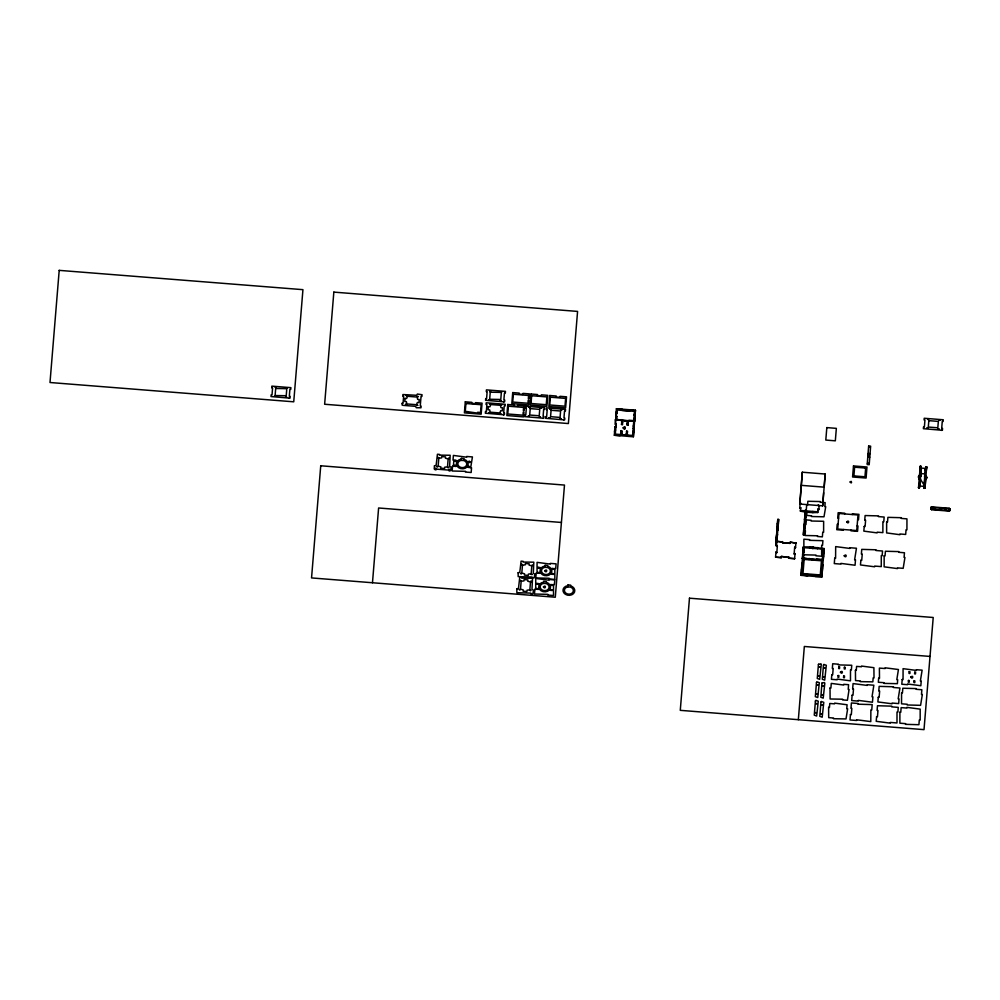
<?xml version="1.0" encoding="UTF-8"?>
<svg xmlns="http://www.w3.org/2000/svg" width="1000" height="1000" viewBox="0 0 1000 1000"><rect width="100%" height="100%" fill="white"/><g stroke="black" fill="none" stroke-linecap="round" stroke-linejoin="round"><path stroke-width="1.5" d="M850.125 481.962C852.4 484.45 850.438 480.138 851.3 481.587C852.438 484.012 849.45 481.413 850.263 482.025M919.987 476.312L920.387 475.412M920.325 476.3L920.387 475.5L919.375 488.05M918.8 484.087L918.737 484.925L918.8 484.188M919.45 476.262L919.525 475.325L919.338 476.712L920.288 476.812M919.6 485.025L919.675 484.125L919.613 484.95M920.863 469.05L920.8 469.75M920.138 484.188L920.088 484.7M920.775 476.337L920.975 467.638M921.312 469.113L921.263 469.85M923.863 485.375L923.938 484.487M924.613 476.35L925.688 468.013M924.388 484.675L924.325 485.337L919.338 477.663M925.113 475.812L924.587 476.575M925.512 470.25L925.575 469.45M925.225 485.163L925.263 484.562M925.662 479.15L925.688 478.762M925.925 476.662L925.987 475.838M616.85 413.963L615.988 413.888L616.4 408.725L635.45 410.225L633.362 436.763L614.325 435.25L620.037 435.7L620.125 434.487L627.75 435.1L627.65 436.3L633.4 436.262M615.812 426.938L614.938 426.875L614.562 431.962L615.438 432.038L614.625 431.25M621.312 420.125L615.638 419.175L615.475 420.125L616.337 420.188L616.712 416.45L615.837 416.388L615.788 417.1L616.712 416.45M615.788 417.1L616.163 412L617.038 412.075L616.1 412.713M616.4 408.725L622.112 409.175L622.025 410.387L629.637 410.988L629.738 409.775L635.413 410.725M615.225 434.825L615.487 431.325M614.7 430.575L615.612 430.15L614.738 430.075L614.325 435.25M634.637 421.175L615.513 419.625L615.75 427.65L614.938 426.875M616.975 412.788L617.238 409.288L617.175 410L634.487 411.362L634.538 410.662L633.75 421.325L616.45 419.95L616.5 419.237M634.675 420.688L628.962 420.225L628.875 421.438L621.287 420.337M620.825 433.175L621.688 433.237L620.825 433.175L621.025 430.662L621.9 430.725L621.688 433.237M621.538 424.45L622.413 424.513L621.538 424.45L621.737 421.938L622.612 422L622.413 424.513M626.413 433.612L627.288 433.688L626.413 433.612L626.613 431.1L627.487 431.175L627.288 433.688M627.137 424.888L628 424.963L627.137 424.888L627.337 422.375L628.2 422.45L628 424.963M627.275 423.188L628.175 422.762L627.188 423.162L628.025 423.537M633.362 436.763L634.3 425.35L633.425 425.288L634.263 425.85M634.513 421.625L635.45 410.225M776.65 545L775.788 544.925L775.987 542.137L776.85 542.212M777.788 519.4L777.588 522.188L778.45 522.25L778.662 519.462L777.788 519.4L775.788 544.925M775.562 557.175L781.275 557.625L775.562 557.175L775.987 552L776.825 552.562L775.987 552M776.462 546.263L777.325 546.337L776.462 546.263L778.662 519.462M776.85 541.6L777.387 535.037L776.513 534.975L776.05 541.425L782.562 542.05L776.888 541.1M781.375 556.413L788.962 557.513L781.375 556.413L781.275 557.625M782.5 542.762L790.113 543.362L782.5 542.762L782.6 541.55M788.9 558.225L794.613 558.675L788.9 558.225L788.988 557.013M790.212 542.15L795.888 543.1L790.212 542.15L790.113 543.362M794.125 553.938L795 554L794.125 553.938L794.675 547.212L795.5 547.775L794.675 547.212M825.163 474.025L822.675 505.85L799.825 504.05L800.788 490.9L802.312 472.212L825.163 474.025L824.2 487.163L801.35 485.35L802.312 472.212M799.762 508.3L800.688 507.663L800.625 508.375L799.762 508.3L800.138 503.212L800.075 503.925L801.012 503.275M805.225 512.038L800.425 511.163L800.688 507.663M803.35 534.862L803.562 532.075L804.425 532.137L804.225 534.925L803.35 534.862L805.3 510.037M803.263 547.612L809.85 548.125L809.938 546.912L824.1 548.538L821.862 576.987L801.087 575.35L801.988 563.188L802.95 563.3L802.038 563.737M802.375 558.513L803.275 558.075L802.05 574.2M809.938 546.912L803.325 546.9L802.463 558.562L823.238 560.212L824.1 548.538M805.075 524.525L804.25 523.962L805.95 524.6L806.325 519.925L811.175 520.3L811.112 521.013L823.637 521.287L823.612 532.263L822.738 532.2L822.362 536.862L817.513 536.487L817.575 535.775L805.05 535.5L805.438 530.825L803.7 530.688M802.288 570.925L802.513 568M803.325 558.625L804.137 547.675M823.3 559.5L816.712 558.975L816.625 560.188L809.038 559.087M809.062 558.875L802.513 557.85M809.85 548.125L824.038 549.25M812.85 512.638L817.725 512.525L817.788 511.812L812.938 511.438L812.85 512.638L805.163 512.112M812.938 511.438L800.475 510.45L800.425 511.163M817.725 512.525L817.987 509.025L818.863 509.1L817.938 509.738L817.987 509.025M818.8 509.812L819.125 505.425M822.675 505.85L823.637 492.713M823.175 549.188L821.087 575.712M823.475 556.925L822.613 556.85L822.987 551.763L823.863 551.825M821.862 576.987L822.763 564.825L821.988 564.812L822.812 565.375M823.15 560.15L822.312 559.587M918.35 477.325L918.413 476.438M919.963 469.338L920.188 466.287L921.062 466.362L919.4 487.738L918.538 487.675L919.475 475.012L920.35 475.087M920.113 479.012L919.25 478.95L920.188 466.287M918.538 487.675L920.525 478.913M925.575 469.55L925.55 469.85M924.812 478.787L924.125 488.113L924.987 488.175L926.65 466.8L925.788 466.737L924.837 479.387L925.713 479.462L925.913 476.95L925.037 476.875M924.987 488.175L925.938 476.362M931.65 509.4L930.812 508.837L931.625 509.712L948.925 511.087L949.163 508.263L931.85 506.887L931.625 509.712M931.825 507.2L930.925 507.638L931.85 506.887M948.925 511.087L949.862 510.337L948.95 510.775M949.163 508.263L949.963 509.137L949.137 508.575M919.212 478.512L919.262 477.812L920.088 478.537M919.925 469.787L919.987 469.038M919.438 475.513L920.325 476.163L920.387 475.538M924.4 484.525L924.375 484.787M924.1 488.425L925.062 476.388M925.263 484.65L925.2 485.438M925.975 475.962L925.95 476.175M919.475 475.95L919.25 478.95M921.3 469.3L921.25 469.925M925.1 469.65L925.062 470.188M926.425 469.8L926.375 470.412M926.825 477.375L926.762 478.113M924.812 478.875L925.75 478.963M289.15 398.312L290.038 398.075L290.175 396.362L289.312 396.3L289.887 389.275L290.75 389.35L290.9 387.65L271.85 386.138L271.712 387.837L272.587 387.912L272.013 394.925L271.137 394.862L271 396.562L289.163 398.088M372.475 582.75L378.612 507.987L561.413 522.463M503.713 402.05L504.613 401.8L504.75 400.1L503.875 400.037L504.462 393.013L505.325 393.075L505.462 391.375L486.425 389.875L486.287 391.575L487.15 391.637L486.575 398.663L485.712 398.6L485.562 400.3L503.738 401.825M503.5 414.963L504.387 414.712L504.525 413.013L503.663 412.95L504.237 405.925L505.1 406L505.25 404.288L486.2 402.788L486.062 404.487L486.925 404.55L486.35 411.575L485.487 411.512L485.35 413.212L503.512 414.738M542.925 418.4L543.812 418.162L543.95 416.463L543.088 416.388L543.663 409.375L544.525 409.438L544.663 407.738L525.625 406.238L525.487 407.938L526.35 408L525.775 415.025L524.913 414.95L524.775 416.65L542.938 418.188M563.787 420.062L564.675 419.812L564.812 418.113L563.95 418.05L564.525 411.025L565.388 411.087L565.538 409.387L546.487 407.887L546.35 409.588L547.212 409.65L546.638 416.675L545.775 416.613L545.638 418.312L563.8 419.837M615.638 419.175L615.212 424.35L616.087 424.412M615.962 424.862L616.013 424.15M616.337 420.188L616.688 415.95M615.575 430.65L616.125 423.913M621.25 420.838L621.35 419.625M632.537 436.188L633.812 420.613M776.825 552.562L777.362 545.837M794.613 558.675L795.025 553.5M795.5 547.775L795.925 542.6M799.825 504.05L801.35 485.35M804.225 534.925L806.663 505.163L807.537 505.238L807.862 501.275L820.375 501.55L820.325 502.262L825.163 502.65L824.837 506.613L825.713 506.675L824 516.8L811.488 516.525L811.55 515.812L806.7 515.425L807.025 511.463M801.087 575.35L803.325 546.9M803.85 550.15L803.875 539.175L809.587 539.625L809.538 540.337L822.925 540.675L822.537 545.35L821.663 545.288L821.637 556.25L815.925 555.8L815.987 555.087L802.6 554.75L802.987 550.075L803.95 550.25L803.025 550.887M803.275 558.075L803.475 555.588M803.625 554.637L802.7 555.275M809 559.587L809.1 558.375M798.337 719.688L804.338 646.475L930.013 656.425M818.25 505.363L818.312 504.65M817.463 548.725L817.562 547.525M822.987 551.763L823.8 552.537M843.413 529.5L843.35 530.212L836.762 529.7L837.212 524.312L838.075 524.375M844.688 513.925L844.737 513.225L838.162 512.7L837.725 518.088L838.587 518.15M851.025 530.112L850.962 530.825L857.55 531.337L857.987 525.962L857.125 525.887M852.3 514.538L852.362 513.825L858.938 514.35L858.5 519.725L857.638 519.663M920.2 476.788L920.512 473.162M921.062 466.362L920.888 468.562L920.013 468.488M925.462 470.775L925.788 466.737M926.65 466.8L926.45 469.312L925.575 469.25M930.788 509.338L930.962 507.137M941.525 430.438L942.412 430.188L942.55 428.488L941.688 428.425L942.262 421.4L943.125 421.463L943.263 419.762L924.225 418.263L924.087 419.963L924.95 420.025L924.375 427.05L923.512 426.987L923.375 428.688L941.538 430.213M949.825 510.838L950 508.638M920.775 476.312L920.85 475.438L919.463 475.2M925.05 476.637L925.1 475.875M919.675 476.188L920.413 473.663M469.363 461.625L469.438 462.337L469.487 461.625M635.2 413.512L634.275 414.15L635.15 414.225M616.025 413.387L616.888 413.462M634.2 414.825L635.062 414.9M634.163 415.325L635.025 415.4M634.888 417.9L633.962 418.537L634.825 418.6M621.55 424.263L622.425 424.325M627.137 424.7L628.013 424.775M633.263 426.238L634.138 426.3M633.112 428.312L633.987 428.375M620.837 432.987L621.7 433.05M626.425 433.425L627.3 433.5M868.1 453.5L870.088 453.65M615.288 434.113L632.587 435.475M867.738 457.062L869.737 457.212M920.175 466.475L921.05 466.55M925.775 466.925L926.637 466.987M920.15 466.788L921.025 466.863M925.75 467.238L926.612 467.3M920.05 467.987L920.925 468.062M921.4 468.113L925.212 468.413M925.638 468.438L926.513 468.5M925.612 468.938L926.475 469M919.987 468.8L920.863 468.875M925.062 475.462L925.938 475.525M919.45 476.438L920.312 476.5M925.013 477.188L925.888 477.262M919.388 477.25L920.25 477.312M924.975 477.688L925.85 477.762M919.262 478.762L920.125 478.825M924.85 479.2L925.713 479.275M918.737 485.163L919.6 485.225M924.325 485.6L925.188 485.662M918.713 485.462L919.575 485.538M924.3 485.913L925.138 486.475L924.262 486.413M919.538 486.037L918.675 485.962L919.4 487.738M919.975 486.05L923.787 486.35M919.488 486.463L921 473.587L924.8 473.9L924.212 486.825M918.575 487.175L919.438 487.238M924.163 487.612L925.025 487.675M918.55 487.475L919.412 487.55M924.137 487.925L925 487.987M931.812 507.388L949.125 508.762M931.663 509.212L948.962 510.588M805.013 513.5L805.888 513.575M804.975 514L805.85 514.075M804.837 516.5L805.7 516.562M804.775 517.212L805.65 517.275M777.45 523.562L778.312 523.638M777.412 524.062L778.275 524.138M803.938 526.987L804.812 527.05M803.875 527.688L804.75 527.762M777.262 526.562L778.138 526.638M777.2 527.275L778.075 527.337M803.737 530.188L804.6 530.262M776.363 537.05L777.237 537.112M776.312 537.762L777.175 537.825M776.162 540.25L777 540.825L776.125 540.75M803.787 551.85L802.913 551.775L803.75 552.35M822.675 556.138L823.538 556.213M802.487 558.35L823.263 560M801.75 566.475L802.613 566.538M801.688 567.175L802.55 567.25M821.6 568.75L822.463 568.825M801.562 569.462L802.438 569.538M822.35 571.112L821.475 571.038L822.312 571.613M801.525 569.963L802.4 570.037M821.338 572.425L822.2 572.5M821.275 573.138L822.15 573.212M801.188 574.138L821.963 575.788M801.125 574.85L807.663 575.862L807.763 574.663L815.375 575.262L815.288 576.475L821.9 576.487M919.75 479.125L920.225 483.025M937.962 429L939.013 429.05L937.962 429M543.45 586.888C545.625 590.4 546.413 583.787 543.45 586.888M544.775 570.8C546.8 574.288 547.938 567.85 544.788 570.712M623.312 428.125C625.5 431.65 626.263 425.012 623.312 428.125M623.35 427.625C625.5 431.15 626.312 424.5 623.35 427.625M840.413 672.2C842.45 675.688 843.55 669.262 840.425 672.113M910.788 677.1C912.75 680.6 914.025 674.15 910.8 677.025M927.625 419.387L928.675 419.513L927.65 419.312M274.538 395.988L275.587 396.1L274.55 395.925M528.312 416.087L529.362 416.2L528.325 416.025M549.175 417.738L550.225 417.85L549.2 417.638M275.262 387.262L276.3 387.375L275.275 387.175M285.587 396.863L286.637 396.975L285.6 396.8M286.3 388.137L287.35 388.25L286.312 388.075M406.312 395.662L407.362 395.737L406.312 395.625M416.637 405.262L417.688 405.337L416.637 405.262M436.925 466.587L437.975 466.675L436.925 466.562M448.338 458.4L449.387 458.488L448.338 458.375M454.288 465.875C456.625 468.188 455.538 463.413 454.288 465.875M454.712 460.812C456.887 463.113 456.15 458.45 454.725 460.712M454.7 465.913L455.562 466.012L454.7 465.863M455.112 460.838L456.562 461.312L456.613 460.6L455.125 460.763M467 412.062L468.05 412.137L467 412.025M467.738 403.025L468.787 403.137L467.75 402.962M468.175 466.975C470.412 469.288 469.688 464.513 468.175 466.975M468.587 467.013L469.45 467.1L468.587 466.962M468.587 461.912C470.75 464.212 470.075 459.588 468.612 461.812M477.663 412.9L478.713 412.987L477.663 412.9M478.4 403.862L479.45 403.95L478.413 403.837M489.113 399.725L490.163 399.8L489.113 399.688M489.825 391L490.875 391.112L489.837 390.938M489.6 403.913L490.662 404L489.6 403.913M500.15 400.6L501.2 400.675L500.163 400.562M499.938 413.512L500.988 413.625L499.95 413.413M500.875 391.875L501.912 391.987L500.875 391.812M519.275 589.612L520.325 589.688L519.275 589.575M520.588 573.525L521.638 573.6L520.588 573.525M529.025 407.362L530.075 407.438L529.038 407.325M530.675 581.413L531.725 581.538L530.688 581.362M532 565.325L533.05 565.413L532 565.3M539.362 416.95L540.413 417.038L539.362 416.95M540.075 408.237L541.125 408.312L540.075 408.237M549.888 409.012L550.95 409.087L549.888 409.012M560.225 418.612L561.275 418.725L560.237 418.55M560.938 409.888L561.987 409.963L560.938 409.85M811.587 547.625C813.713 551.112 814.7 544.487 811.587 547.625M844.2 555.825C846.462 559.225 847.212 552.75 844.2 555.763M846.688 521.925C848.95 525.312 849.688 518.888 846.688 521.862M853.375 475.875L854.425 475.962L853.375 475.875M854.087 467.15L855.15 467.238L854.1 467.125M864.425 476.75L865.475 476.838L864.425 476.725M865.138 468.025L866.188 468.137L865.15 467.962M926.912 428.113L927.962 428.225L926.925 428.05M938.675 420.25L939.725 420.35L938.675 420.25M417.35 396.525L418.4 396.625L417.35 396.5M447.587 467.438L448.638 467.525L447.587 467.438M500.65 404.787L501.7 404.875L500.65 404.787M529.938 590.45L530.988 590.538L529.938 590.413M531.25 574.362L532.3 574.487L531.263 574.3M405.588 404.375L406.637 404.5L405.6 404.312M437.663 457.55L438.713 457.675L437.675 457.488M488.888 412.625L489.938 412.725L488.9 412.6M520.013 580.562L521.062 580.662L520.013 580.562M521.337 564.475L522.388 564.575L521.337 564.475M868.238 454.663L869.287 454.775L868.25 454.613M868.787 447.175L869.837 447.287L868.8 447.137M621 430.975L621.838 431.538L621 430.975M621.712 422.25L622.55 422.812L621.712 422.25M626.587 431.413L627.425 431.987L626.587 431.413M632.913 431.512L633.75 432.088L632.913 431.512M776.938 529.8L777.763 530.363L776.938 529.8M776.675 534.025L777.513 534.587L776.675 534.025M777.525 522.888L777.062 529.35L777.925 529.412L778.4 522.962L777.525 522.888M804.087 524.9L803.612 531.362L804.488 531.438L804.95 524.975L804.087 524.9M804.5 519.738L805.337 520.3L804.5 519.738M805.1 512.825L804.625 519.288L805.5 519.35L805.962 512.9L805.1 512.825M828.6 707.387L828.7 717.65L833.55 718L833.5 718.713L846.012 718.925L847.65 708.8L846.775 708.725L847.075 704.762L834.663 703.125L834.613 703.838L829.762 703.487L829.463 707.45L828.6 707.387M830.037 688.012L830.1 698.988L842.613 699.2L842.562 699.912L847.412 700.275L849.087 689.425L848.225 689.362L848.575 684.688L843.725 684.325L843.675 685.037L831.263 683.4L830.913 688.075L830.037 688.012M855.425 670.3L855.537 680.575L860.375 680.925L860.325 681.637L872.85 681.85L873.138 677.887L874.013 677.95L873.9 667.688L861.488 666.05L861.438 666.762L856.587 666.4L856.287 670.375L855.425 670.3M878.637 678.3L878.337 682.262L884.05 682.688L884 683.4L897.387 683.675L897.688 679.712L896.812 679.65L898.438 669.513L885.163 667.812L885.113 668.525L879.388 668.1L879.5 678.363L878.637 678.3M817.175 685.1L818.225 685.212L817.175 685.1M816.112 703.6L817.15 703.75L816.125 703.525M819.125 666.912L820.163 667.075L819.137 666.838M822.65 685.688L823.7 685.8L822.663 685.65M824.163 667.7L825.212 667.825L824.175 667.663M821.637 704.75L822.688 704.862L821.637 704.75M919.275 477.788L919.2 478.587L919.262 477.762M919.463 476.138L919.463 476.05M925.725 478.288L925.662 479.025L925.725 478.288M945.375 509.613C946.513 510.125 946.25 508.038 945.375 509.613M926.825 477.262L926.775 477.987L926.838 477.2M59.2 270.363L50 382.512L293.738 401.812L302.938 289.662L59.2 270.363M275.688 388.462L275.163 394.862L275.875 395.55L286.212 395.737L286.737 389.338L286.025 388.663L275.688 388.462M333.837 292.113L324.637 404.25L568.375 423.55L577.575 311.413L333.837 292.113M320.737 465.775L311.55 577.925L555.288 597.225L564.487 485.075L320.737 465.775M402.188 403.263L402.05 404.963L402.887 405.337L415.625 406.35L416.275 407.725L420.988 407.788L421.125 406.087L420.25 406.012L421.05 396.362L421.912 396.425L422.05 394.725L417.4 394.038L416.538 395.3L402.9 394.538L402.762 396.238L403.638 396.3L403.05 403.325L402.188 403.263M405.037 398.387L404.787 401.5L406.35 401.625L406.925 403.95L416.438 404.7L417.388 402.5L418.95 402.625L419.212 399.5L417.65 399.375L417.075 397.05L407.55 396.3L406.6 398.5L405.037 398.387M434.462 465.838L434.212 468.95L435.138 469.75C433.837 467.475 437.663 467.775 436.012 469.812L436.675 469.15L448.475 470.087L449.025 470.838C447.725 468.575 451.55 468.875 449.888 470.913L450.938 470.275L451.188 467.163L449.637 466.413L450.163 455.262L439.438 455.125L439.5 454.412L437.425 454.25L436.125 465.35L434.462 465.838M438.8 458.275L438.162 466.062L440.875 466.912L440.775 468.188L444.588 468.488L444.688 467.212L447.512 466.8L448.15 459.012L445.425 458.175L445.538 456.887L441.725 456.587L441.625 457.875L438.8 458.275M452.5 466.325L452.125 471L465.513 471.337L465.45 472.05L471.163 472.5L471.55 467.825L470.675 467.762L472.438 456.925L466.725 456.475L466.675 457.188L453.4 455.425L453.013 460.087L453.888 460.163L453.375 466.388L452.5 466.325M454.125 465.513L454.663 466.262L454.125 465.513M454.538 460.438L455.087 461.2L454.538 460.438M455.6 465.625L456.138 466.388L455.6 465.625M465.3 401.812L464.4 412.863L481.15 414.188L482.062 403.15L475.588 402.638L475.5 403.638L471.688 403.338L471.775 402.325L465.3 401.812M461.238 460.363L463.9 460.575A4.487 3.675 4.2 0 1 465.737 466.388A4.487 3.675 4.2 0 1 458.475 465.812A4.487 3.675 4.2 0 1 461.238 460.363M461.4 458.4L461.337 459.15A5.925 4.85 4.2 0 0 457.188 466.3A5.925 4.85 4.2 0 0 466.938 467.075A5.925 4.85 4.2 0 0 464 459.363L464.062 458.612L461.4 458.4M465.925 403.512L465.288 411.3L476.887 413.038L477.713 412.275L480.525 412.5L481.163 404.712L465.925 403.512M468 466.613L468.55 467.362L468 466.613M468.425 461.538L468.963 462.3L468.425 461.538M469.475 466.725L470.025 467.488L469.475 466.725M469.9 461.65L470.438 462.413L469.8 461.788M488.338 406.637L488.075 409.75L489.65 409.875L490.225 412.2L499.738 412.95L500.688 410.75L502.25 410.875L502.512 407.75L500.95 407.625L500.375 405.3L490.85 404.55L489.9 406.763L488.338 406.637M490.25 392.2L489.725 398.6L490.438 399.288L500.775 399.475L501.3 393.075L500.588 392.388L490.25 392.2M507.75 404.5L506.85 415.55L523.612 416.875L524 412.137L523.237 412.075L522.975 415.188L507.75 413.988L508.387 406.2L523.612 407.4L523.362 410.513L524.125 410.575L524.513 405.838L518.038 405.325L517.95 406.325L514.15 406.025L514.225 405.012L507.75 404.5M512.725 392.575L511.825 403.612L528.587 404.95L528.975 400.2L528.212 400.138L527.95 403.25L512.725 402.05L513.362 394.263L528.587 395.462L528.337 398.587L529.1 398.638L529.487 393.9L523.013 393.387L522.925 394.387L519.125 394.087L519.2 393.088L512.725 392.575M531.025 394.025L530.125 405.062L546.875 406.388L547.788 395.35L541.312 394.837L541.225 395.838L537.425 395.538L537.5 394.538L531.025 394.025M530.225 408.625L529.7 415.025L539.212 415.775L539.738 409.375L530.225 408.625M531.663 395.712L531.025 403.5L546.25 404.7L546.888 396.912L531.663 395.712M516.812 588.85L516.875 592.712L530.825 593.1L530.763 593.812L532.837 593.975L533.538 590.175L531.975 589.425L532.513 578.275L521.788 578.138L521.85 577.425L519.763 577.263L518.475 588.362L516.812 588.85M518.125 572.762L518.2 576.625L532.137 577.013L532.087 577.725L534.163 577.888L534.862 574.087L533.3 573.337L533.825 562.188L523.112 562.05L523.162 561.337L521.087 561.175L519.788 572.275L518.125 572.762M521.15 581.287L520.513 589.075L523.225 589.925L523.125 591.2L526.925 591.5L527.038 590.225L529.85 589.812L530.487 582.025L527.775 581.188L527.875 579.913L524.075 579.6L523.962 580.887L521.15 581.287M522.463 565.2L521.825 572.987L524.55 573.837L524.438 575.112L528.25 575.413L528.35 574.138L531.175 573.725L531.812 565.938L529.087 565.1L529.2 563.825L525.388 563.525L525.288 564.8L522.463 565.2M549.763 395.5L548.862 406.55L565.625 407.875L566.525 396.838L560.05 396.312L559.975 397.325L556.163 397.025L556.237 396.012L549.763 395.5M550.4 397.2L549.763 404.988L564.987 406.188L565.625 398.4L550.4 397.2M534.85 589.338L534.462 594.012L547.85 594.35L547.8 595.062L553.513 595.513L553.538 584.55L554.4 584.612L554.788 579.938L549.075 579.487L549.012 580.2L535.737 578.438L535.712 589.4L534.85 589.338M536.163 573.25L535.788 577.925L549.175 578.263L549.113 578.975L554.825 579.425L554.85 568.462L555.725 568.525L556.1 563.85L550.388 563.4L550.337 564.113L537.062 562.35L537.038 573.312L536.163 573.25M536.462 588.525L536.4 589.237L538.488 589.4L538.538 588.688L536.462 588.525M536.875 583.45L536.825 584.163L538.9 584.325L538.962 583.612L536.875 583.45M537.788 572.438L537.725 573.15L539.8 573.312L539.862 572.6L537.788 572.438M538.2 567.362L538.138 568.075L540.225 568.237L540.275 567.525L538.2 567.362M551.087 410.275L550.562 416.675L560.075 417.425L560.6 411.025L551.087 410.275M543.575 583.375L546.25 583.587A4.487 3.675 4.2 0 1 548.075 589.4A4.487 3.675 4.2 0 1 540.825 588.825A4.487 3.675 4.2 0 1 543.575 583.375M543.737 581.413L543.675 582.163A5.925 4.85 4.2 0 0 539.525 589.312A5.925 4.85 4.2 0 0 549.275 590.087A5.925 4.85 4.2 0 0 546.35 582.375L546.4 581.625L543.737 581.413M544.9 567.288L547.562 567.5A4.487 3.675 4.2 0 1 549.4 573.312A4.487 3.675 4.2 0 1 542.137 572.737A4.487 3.675 4.2 0 1 544.9 567.288M545.062 565.325L545 566.075A5.925 4.85 4.2 0 0 540.85 573.225A5.925 4.85 4.2 0 0 550.6 574A5.925 4.85 4.2 0 0 547.663 566.287L547.725 565.538L545.062 565.325M550.35 589.625L550.288 590.337L552.375 590.5L552.425 589.788L550.35 589.625M550.763 584.55L550.712 585.262L552.788 585.425L552.85 584.712L550.763 584.55M551.675 573.538L551.613 574.25L553.688 574.412L553.75 573.7L551.675 573.538M552.087 568.462L552.025 569.175L554.113 569.338L554.163 568.625L552.087 568.462M567.837 586.875L570.5 587.087A4.487 3.675 4.2 0 1 572.337 592.913A4.487 3.675 4.2 0 1 565.075 592.337A4.487 3.675 4.2 0 1 567.837 586.875M568 584.925L567.938 585.675A5.925 4.85 4.2 0 0 563.787 592.812A5.925 4.85 4.2 0 0 573.538 593.587A5.925 4.85 4.2 0 0 570.6 585.875L570.662 585.138L568 584.925M689.475 598.188L680.275 710.337L924.013 729.638L933.213 617.487L689.475 598.188M804.137 559.412L802.975 573.562L820.288 574.938L821.438 560.775L804.137 559.412M826.825 427.6L825.8 440.062L835.325 440.825L836.35 428.363L826.825 427.6M816.488 682.487L815.325 696.637L817.738 697.537L819.338 682.712L816.925 681.8L816.488 682.487M815.425 700.987L814.262 715.138L816.663 716.038L818.263 701.213L815.863 700.3L815.425 700.987M818.438 664.3L817.275 678.45L819.675 679.362L821.275 664.525L820.95 663.787L818.438 664.3M821.963 683.075L820.812 697.225L823.213 698.138L824.812 683.3L824.488 682.562L821.963 683.075M823.475 665.088L822.312 679.25L824.725 680.15L826.325 665.312L823.913 664.412L823.475 665.088M820.95 702.138L819.788 716.287L822.188 717.2L823.787 702.362L821.388 701.45L820.95 702.138M834.725 558.212L834.275 563.587L840.863 564.113L840.913 563.4L855.062 565.237L855.5 559.85L854.625 559.788L856.45 548.237L849.875 547.725L849.812 548.425L835.675 546.6L835.588 558.275L834.725 558.212M838.975 513.475L837.7 529.05L856.737 530.562L858.012 514.987L838.975 513.475M831.812 674.65L831.425 679.325L837.138 679.775L837.2 679.062L850.475 680.837L850.5 669.862L851.363 669.925L851.75 665.263L838.363 664.912L838.425 664.2L832.712 663.75L832.325 668.425L833.188 668.487L832.675 674.725L831.812 674.65M853.487 465.938L852.575 476.987L866.087 478.05L866.988 467L853.487 465.938M854.625 467.2L853.9 475.925L864.95 476.788L865.662 468.075L854.625 467.2M838.075 675.55L837.938 677.25L838.8 677.312L838.938 675.612L838.075 675.55M838.787 666.825L838.65 668.525L839.513 668.587L839.65 666.888L838.787 666.825M843.662 675.987L843.525 677.688L844.388 677.763L844.525 676.062L843.662 675.987M844.375 667.262L844.237 668.962L845.1 669.038L845.25 667.337L844.375 667.262M868.65 446.012L867.188 464.55L869.188 464.7L870.638 446.175L868.65 446.012M860.863 560.275L860.475 564.95L874.613 566.788L874.675 566.075L881.263 566.6L881.287 555.625L882.15 555.7L882.537 551.025L875.95 550.5L876.012 549.788L861.75 549.375L861.375 554.05L862.237 554.113L861.725 560.35L860.863 560.275M864.212 526.45L863.838 531.125L877.113 532.888L877.163 532.175L882.875 532.625L882.9 521.663L883.775 521.725L884.15 517.05L878.438 516.6L878.5 515.887L865.113 515.55L864.725 520.225L865.6 520.288L865.088 526.525L864.212 526.45M850.45 714.575L850.013 719.963L856.6 720.475L856.65 719.775L870.788 721.6L870.875 709.925L871.75 709.987L872.188 704.613L857.925 704.188L857.987 703.487L851.413 702.962L850.962 708.35L851.838 708.413L851.325 714.638L850.45 714.575M852.125 695.2L851.688 700.575L858.263 701.1L858.325 700.387L872.463 702.225L872.9 696.838L872.038 696.775L873.85 685.225L867.275 684.712L867.212 685.413L853.075 683.587L852.638 688.962L853.5 689.038L852.987 695.263L852.125 695.2M886.65 521.95L886.625 532.925L899.9 534.7L899.963 533.987L905.675 534.438L906.05 529.763L906.925 529.837L906.95 518.862L901.237 518.413L901.287 517.7L887.9 517.35L887.525 522.025L886.65 521.95M884.163 555.85L884.137 566.825L897.412 568.587L897.463 567.888L903.175 568.337L904.938 557.5L904.075 557.425L904.463 552.762L898.75 552.3L898.8 551.6L885.413 551.25L885.037 555.925L884.163 555.85M876.6 716.65L876.213 721.312L890.35 723.15L890.413 722.438L896.988 722.962L897.013 711.988L897.887 712.062L898.263 707.387L891.688 706.862L891.75 706.15L877.487 705.738L877.1 710.413L877.975 710.487L877.463 716.712L876.6 716.65M878.263 697.262L877.887 701.938L892.025 703.775L892.075 703.062L898.662 703.587L899.05 698.913L898.175 698.85L899.938 688.012L893.363 687.487L893.413 686.775L879.163 686.363L878.775 691.038L879.65 691.1L879.137 697.337L878.263 697.262M902.188 679.562L901.8 684.237L907.513 684.688L907.575 683.975L920.837 685.738L921.225 681.062L920.362 681L922.125 670.163L916.413 669.712L916.35 670.425L903.075 668.662L903.05 679.625L902.188 679.562M899.9 712.225L899.875 723.188L905.588 723.637L905.525 724.35L918.913 724.7L919.3 720.025L920.163 720.1L920.188 709.125L906.925 707.362L906.862 708.062L901.15 707.613L900.763 712.288L899.9 712.225M901.575 692.837L901.538 703.812L907.25 704.262L907.2 704.975L920.588 705.325L922.35 694.488L921.475 694.412L921.862 689.75L916.15 689.287L916.213 688.587L902.825 688.238L902.438 692.913L901.575 692.837M928.825 420.65L928.3 427.05L937.812 427.8L938.337 421.4L928.825 420.65M908.438 680.45L908.3 682.15L909.175 682.225L909.312 680.525L908.438 680.45M909.163 671.725L909.013 673.438L909.887 673.5L910.025 671.8L909.163 671.725M914.038 680.9L913.888 682.6L914.762 682.663L914.9 680.962L914.038 680.9M914.75 672.175L914.613 673.875L915.475 673.938L915.612 672.237L914.75 672.175M868.075 455.887L869.125 456.025L868.075 455.887M867.525 463.375L868.575 463.512L867.525 463.375M816.438 694.125L817.487 694.262L816.45 694.075M818.375 675.938L819.425 676.075L818.388 675.9M815.375 712.625L816.413 712.763L815.375 712.575M823.425 676.737L824.463 676.912L823.45 676.65M821.912 694.712L822.95 694.887L821.938 694.625M820.9 713.775L821.925 713.95L820.913 713.688M934.325 508.738L935.375 508.862L934.338 508.688M934.362 508.237L935.413 508.363L934.362 508.237"/></g></svg>
